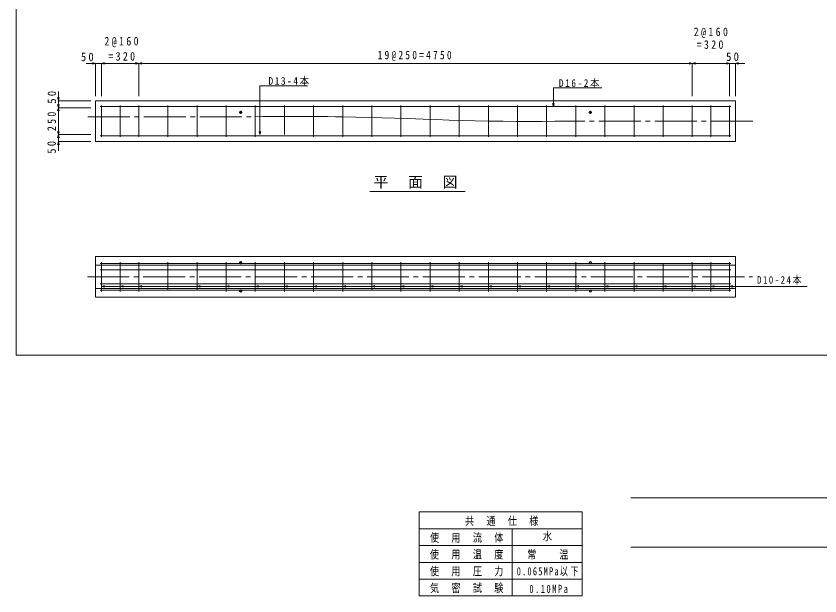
# Model space of a CAD drawing. Units: millimetres, scale not verified, with parts at other scales. Extents: x -2100 to 3769, y -2998 to 1470.
# Drawn here: x -2100 to 487, y -2245 to -379 of the extents above; entities that cross this region are included whole.
import ezdxf
from ezdxf.enums import TextEntityAlignment as Align

# ---------------------------------------------------------------- set-up
doc = ezdxf.new("R2010")
doc.units = ezdxf.units.MM
doc.header["$LTSCALE"] = 15
doc.linetypes.add('CHAIN1', pattern=[8, 5, -1, 1, -1])
doc.linetypes.add('CHAIN2', pattern=[12, 9, -1, 1, -1])
for name, color, linetype, lineweight in [('0-0_図面枠', 7, 'Continuous', 9), ('0-1_ブロック', 3, 'Continuous', 9), ('0-B', 5, 'Continuous', 9), ('1-0', 7, 'Continuous', 9), ('1-1_製品図', 4, 'Continuous', 9), ('1-2_パイプ', 7, 'Continuous', 9), ('1-3_鉄筋', 2, 'Continuous', 9), ('1-6_鉄筋', 4, 'Continuous', 9)]:
    doc.layers.add(name, color=color, linetype=linetype, lineweight=lineweight)
doc.styles.add('ＭＳ ゴシック', font='')
doc.styles.get('ＭＳ ゴシック').set_extended_font_data('MS Gothic')

msp = doc.modelspace()

# ---------------------------------------------------------------- linework, layer by layer
at = {"layer": '0-0_図面枠', "color": 5}
for p, q in [((-122.14, -1929), (895.62, -1929)), ((-122.14, -2087.94), (895.62, -2087.94))]:
    msp.add_line(p, q, dxfattribs=at)
at = {"layer": '0-1_ブロック', "color": 5}
msp.add_line((-2100, 1470), (-2100, -1470), dxfattribs=at)
msp.add_lwpolyline([(-2100, -1470), (2100, -1470), (2100, 1470)], dxfattribs=at)
at = {"layer": '0-B'}
for p, q in [((-802.85, -2244.7), (-802.85, -1974.71)), ((-802.85, -1974.71), (-277.89, -1974.71)), ((-277.89, -1974.71), (-277.89, -2244.7)), ((-802.85, -2028.71), (-277.89, -2028.71)), ((-503.27, -2028.71), (-503.27, -2244.7)), ((-802.85, -2082.71), (-277.89, -2082.71)), ((-802.85, -2136.7), (-277.89, -2136.7)), ((-802.85, -2190.7), (-277.89, -2190.7)), ((-277.89, -2244.7), (-802.85, -2244.7))]:
    msp.add_line(p, q, dxfattribs=at)
at = {"layer": '1-0'}
for p, q in [((-1315.07, -603.49), (-1162.09, -603.49)), ((-370.88, -610.6), (-214.9, -610.6)), ((-370.88, -610.6), (-370.88, -671.04)), ((-370.88, -671.04), (-373.6, -660.9)), ((-370.88, -671.04), (-368.17, -660.9)), ((-1315.07, -760.44), (-1312.36, -750.3)), ((-1825.2, -1249.17), (-1815.06, -1246.45)), ((-1825.2, -1249.17), (-1815.06, -1251.89)), ((-1825.2, -1249.17), (445.89, -1249.17)), ((-1765.2, -1249.17), (-1755.06, -1246.45)), ((-1765.2, -1249.17), (-1755.06, -1251.89)), ((-1705.2, -1249.17), (-1695.06, -1246.45)), ((-1705.2, -1249.17), (-1695.06, -1251.89)), ((-1517.7, -1249.17), (-1507.56, -1246.45)), ((-1517.7, -1249.17), (-1507.56, -1251.89)), ((-1423.95, -1249.17), (-1413.81, -1246.45)), ((-1423.95, -1249.17), (-1413.81, -1251.89)), ((-1330.2, -1249.17), (-1320.06, -1246.45)), ((-1330.2, -1249.17), (-1320.06, -1251.89)), ((-1236.45, -1249.17), (-1226.31, -1246.45)), ((-1236.45, -1249.17), (-1226.31, -1251.89)), ((-1142.7, -1249.17), (-1132.56, -1246.45)), ((-1142.7, -1249.17), (-1132.56, -1251.89)), ((-1048.95, -1249.17), (-1038.81, -1246.45)), ((-1048.95, -1249.17), (-1038.81, -1251.89)), ((-955.2, -1249.17), (-945.06, -1246.45)), ((-955.2, -1249.17), (-945.06, -1251.89)), ((-861.45, -1249.17), (-851.31, -1246.45)), ((-861.45, -1249.17), (-851.31, -1251.89)), ((-767.7, -1249.17), (-757.56, -1246.45)), ((-767.7, -1249.17), (-757.56, -1251.89)), ((-673.95, -1249.17), (-663.81, -1246.45)), ((-673.95, -1249.17), (-663.81, -1251.89)), ((-580.2, -1249.17), (-570.06, -1246.45)), ((-580.2, -1249.17), (-570.06, -1251.89)), ((-486.45, -1249.17), (-476.31, -1246.45)), ((-486.45, -1249.17), (-476.31, -1251.89)), ((-392.7, -1249.17), (-382.56, -1246.45)), ((-392.7, -1249.17), (-382.56, -1251.89)), ((-298.95, -1249.17), (-288.81, -1246.45)), ((-298.95, -1249.17), (-288.81, -1251.89)), ((-205.2, -1249.17), (-195.06, -1246.45)), ((-205.2, -1249.17), (-195.06, -1251.89)), ((-111.45, -1249.17), (-101.31, -1246.45)), ((-111.45, -1249.17), (-101.31, -1251.89)), ((-17.7, -1249.17), (-7.56, -1246.45)), ((-17.7, -1249.17), (-7.56, -1251.89)), ((76.05, -1249.17), (86.19, -1246.45)), ((76.05, -1249.17), (86.19, -1251.89)), ((136.05, -1249.17), (146.19, -1246.45)), ((136.05, -1249.17), (146.19, -1251.89)), ((196.05, -1249.17), (206.19, -1246.45)), ((196.05, -1249.17), (206.19, -1251.89))]:
    msp.add_line(p, q, dxfattribs=at)
at = {"layer": '1-0', "linetype": 'CHAIN2'}
msp.add_line((-1870.63, -1218.23), (269.72, -1218.23), dxfattribs=at)
at = {"layer": '1-0'}
msp.add_lwpolyline([(-1315.07, -603.49), (-1315.07, -760.44), (-1317.79, -750.3)], dxfattribs=at)
for centre, radius in [((-252.07, -1172.7), 3.75), ((-252.07, -1172.7), 3), ((-252.07, -1263.77), 3.75), ((-252.07, -1263.77), 3)]:
    msp.add_circle(centre, radius, dxfattribs=at)
at = {"layer": '1-1_製品図', "color": 3}
for p, q in [((-1843.95, -651.69), (214.8, -651.69)), ((-1843.95, -651.69), (-1843.95, -782.94)), ((-961.77, -944.06), (-654.49, -944.06)), ((-1843.95, -1152.61), (214.8, -1152.61)), ((-1843.95, -1152.61), (-1843.95, -1283.86)), ((-1843.95, -1180.73), (214.8, -1180.73)), ((-1843.95, -1255.73), (214.8, -1255.73))]:
    msp.add_line(p, q, dxfattribs=at)
at = {"layer": '1-1_製品図', "linetype": 'CHAIN1'}
for p, q in [((-1372.2, -689.19), (-1381.95, -689.19)), ((-1377.07, -694.06), (-1377.07, -684.31)), ((-247.2, -689.19), (-256.95, -689.19)), ((-252.07, -694.06), (-252.07, -684.31)), ((-1372.2, -1172.7), (-1381.95, -1172.7)), ((-1377.07, -1177.57), (-1377.07, -1167.82)), ((-1372.2, -1263.77), (-1381.95, -1263.77)), ((-1377.07, -1258.89), (-1377.07, -1268.64))]:
    msp.add_line(p, q, dxfattribs=at)
at = {"layer": '1-1_製品図', "color": 3}
for points in [[(-1843.95, -782.94), (214.8, -782.94), (214.8, -651.69)], [(-1843.95, -1283.86), (214.8, -1283.86), (214.8, -1152.61)]]:
    msp.add_lwpolyline(points, dxfattribs=at)
at = {"layer": '1-1_製品図', "color": 7}
for centre, radius in [((-1377.07, -689.19), 3.75), ((-1377.07, -689.19), 3), ((-252.07, -689.19), 3.75), ((-252.07, -689.19), 3), ((-1377.07, -1172.7), 3.75), ((-1377.07, -1172.7), 3), ((-1377.07, -1263.77), 3.75), ((-1377.07, -1263.77), 3)]:
    msp.add_circle(centre, radius, dxfattribs=at)
at = {"layer": '1-2_パイプ', "linetype": 'CHAIN2'}
for p, q in [((-1868.82, -702.88), (-1329.26, -702.88)), ((270.54, -717.31), (-299.89, -717.31))]:
    msp.add_line(p, q, dxfattribs=at)
msp.add_lwpolyline([(-299.89, -717.31), (-324.07, -717.49), (-365.78, -717.75), (-407.48, -717.95), (-449.18, -718.02), (-490.88, -717.92), (-532.58, -717.61), (-556.76, -717.31), (-581.04, -716.92), (-622.9, -716.04), (-664.75, -714.94), (-706.6, -713.68), (-748.45, -712.3), (-790.3, -710.85), (-814.57, -710), (-838.84, -709.15), (-880.69, -707.73), (-922.54, -706.38), (-964.4, -705.16), (-1006.25, -704.1), (-1048.11, -703.25), (-1072.39, -702.88), (-1096.57, -702.59), (-1138.26, -702.29), (-1179.96, -702.2), (-1221.66, -702.27), (-1263.37, -702.46), (-1305.07, -702.71), (-1329.26, -702.88)], dxfattribs=at)
at = {"layer": '1-3_鉄筋'}
for p, q in [((-1828.95, -670.44), (199.8, -670.44)), ((-1825.2, -767.94), (-1825.2, -666.69)), ((-1765.2, -666.69), (-1765.2, -767.94)), ((-1705.2, -666.69), (-1705.2, -767.94)), ((-1611.45, -666.69), (-1611.45, -767.94)), ((-1517.7, -666.69), (-1517.7, -767.94)), ((-1423.95, -666.69), (-1423.95, -767.94)), ((-1330.2, -666.69), (-1330.2, -767.94)), ((-1236.45, -666.69), (-1236.45, -760.44)), ((-1142.7, -666.69), (-1142.7, -767.94)), ((-1048.95, -666.69), (-1048.95, -767.94)), ((-955.2, -666.69), (-955.2, -767.94)), ((-861.45, -666.69), (-861.45, -767.94)), ((-767.7, -666.69), (-767.7, -767.94)), ((-673.95, -666.69), (-673.95, -767.94)), ((-580.2, -666.69), (-580.2, -767.94)), ((-486.45, -666.69), (-486.45, -767.94)), ((-392.7, -666.69), (-392.7, -767.94)), ((-298.95, -666.69), (-298.95, -767.94)), ((-205.2, -666.69), (-205.2, -767.94)), ((-111.45, -666.69), (-111.45, -767.94)), ((-17.7, -666.69), (-17.7, -767.94)), ((76.05, -666.69), (76.05, -767.94)), ((136.05, -666.69), (136.05, -767.94)), ((196.05, -767.94), (196.05, -666.69)), ((-1828.95, -764.19), (199.8, -764.19)), ((-1828.95, -1175.11), (199.8, -1175.11)), ((-1825.2, -1265.11), (-1825.2, -1171.36)), ((-1765.2, -1171.36), (-1765.2, -1265.11)), ((-1705.2, -1171.36), (-1705.2, -1265.11)), ((-1611.45, -1171.36), (-1611.45, -1259.48)), ((-1517.7, -1171.36), (-1517.7, -1259.48)), ((-1423.95, -1171.36), (-1423.95, -1265.11)), ((-1330.2, -1171.36), (-1330.2, -1265.11)), ((-1236.45, -1171.36), (-1236.45, -1265.11)), ((-1142.7, -1171.36), (-1142.7, -1265.11)), ((-1048.95, -1171.36), (-1048.95, -1265.11)), ((-955.2, -1171.36), (-955.2, -1259.48)), ((-861.45, -1171.36), (-861.45, -1265.11)), ((-767.7, -1171.36), (-767.7, -1265.11)), ((-673.95, -1171.36), (-673.95, -1265.11)), ((-580.2, -1171.36), (-580.2, -1265.11)), ((-486.45, -1171.36), (-486.45, -1265.11)), ((-392.7, -1171.36), (-392.7, -1265.11)), ((-298.95, -1171.36), (-298.95, -1265.11)), ((-205.2, -1171.36), (-205.2, -1265.11)), ((-111.45, -1171.36), (-111.45, -1265.11)), ((-17.7, -1175.11), (-17.7, -1265.11)), ((76.05, -1171.36), (76.05, -1265.11)), ((136.05, -1171.36), (136.05, -1265.11)), ((196.05, -1265.11), (196.05, -1171.36)), ((-1828.95, -1195.73), (199.8, -1195.73)), ((-1828.95, -1240.73), (199.8, -1240.73)), ((-1828.95, -1255.73), (199.8, -1255.73)), ((-1828.95, -1261.36), (199.8, -1261.36))]:
    msp.add_line(p, q, dxfattribs=at)
at = {"layer": '1-6_鉄筋'}
for p, q in [((-1843.95, -531.69), (-1873.95, -531.69)), ((-1843.95, -531.69), (-1854.09, -528.97)), ((-1843.95, -531.69), (-1854.09, -534.41)), ((-1843.95, -531.69), (-1825.2, -531.69)), ((-1843.95, -531.69), (-1843.95, -636.69)), ((-1825.2, -531.69), (-1815.06, -528.97)), ((-1825.2, -531.69), (-1815.06, -528.97)), ((-1825.2, -531.69), (-1795.2, -531.69)), ((-1825.2, -531.69), (-1815.06, -534.41)), ((-1825.2, -531.69), (-1825.2, -636.69)), ((-1825.2, -531.69), (-1705.2, -531.69)), ((-1825.2, -531.69), (-1815.06, -534.41)), ((-1705.2, -531.69), (-1715.34, -528.97)), ((-1705.2, -531.69), (-1715.34, -534.41)), ((-1705.2, -531.69), (-1695.06, -528.97)), ((-1705.2, -531.69), (-1705.2, -636.69)), ((-1705.2, -531.69), (76.05, -531.69)), ((-1705.2, -531.69), (-1695.06, -534.41)), ((76.05, -531.69), (65.91, -528.97)), ((76.05, -531.69), (65.91, -534.41)), ((76.05, -531.69), (86.19, -528.97)), ((76.05, -531.69), (76.05, -636.69)), ((76.05, -531.69), (196.05, -531.69)), ((76.05, -531.69), (86.19, -534.41)), ((196.05, -531.69), (166.05, -531.69)), ((196.05, -531.69), (185.91, -528.97)), ((196.05, -531.69), (185.91, -528.97)), ((196.05, -531.69), (185.91, -534.41)), ((196.05, -531.69), (185.91, -534.41)), ((196.05, -531.69), (196.05, -636.69)), ((196.05, -531.69), (214.8, -531.69)), ((214.8, -531.69), (224.94, -528.97)), ((214.8, -531.69), (244.8, -531.69)), ((214.8, -531.69), (224.94, -534.41)), ((214.8, -531.69), (214.8, -636.69)), ((-1963.95, -651.69), (-1966.67, -641.55)), ((-1963.95, -651.69), (-1963.95, -621.69)), ((-1963.95, -651.69), (-1961.23, -641.55)), ((-1963.95, -674.19), (-1963.95, -644.19)), ((-1963.95, -674.19), (-1966.67, -664.05)), ((-1963.95, -674.19), (-1963.95, -651.69)), ((-1963.95, -651.69), (-1858.95, -651.69)), ((-1963.95, -674.19), (-1961.23, -664.05)), ((-1963.95, -674.19), (-1966.67, -684.33)), ((-1963.95, -760.44), (-1963.95, -674.19)), ((-1963.95, -674.19), (-1858.95, -674.19)), ((-1963.95, -674.19), (-1963.95, -704.19)), ((-1963.95, -674.19), (-1961.23, -684.33)), ((-1963.95, -760.44), (-1963.95, -730.44)), ((-1963.95, -760.44), (-1966.67, -750.3)), ((-1963.95, -760.44), (-1966.67, -770.58)), ((-1963.95, -760.44), (-1961.23, -750.3)), ((-1963.95, -782.94), (-1963.95, -760.44)), ((-1963.95, -760.44), (-1858.95, -760.44)), ((-1963.95, -760.44), (-1963.95, -790.44)), ((-1963.95, -760.44), (-1961.23, -770.58)), ((-1963.95, -782.94), (-1966.67, -793.08)), ((-1963.95, -782.94), (-1963.95, -812.94)), ((-1963.95, -782.94), (-1961.23, -793.08)), ((-1963.95, -782.94), (-1858.95, -782.94))]:
    msp.add_line(p, q, dxfattribs=at)

# ---------------------------------------------------------------- texts
at = {"layer": '0-B', "color": 7, "style": 'ＭＳ ゴシック', "width": 0.8}
msp.add_text('水', height=26.3, dxfattribs=at).set_placement((-404.93, -2073.65), align=Align.BOTTOM_LEFT)
at = {"layer": '0-B', "color": 7, "char_height": 26.3, "attachment_point": 7, "style": 'ＭＳ ゴシック'}
for s, insert in [('\\T1.17;\\W0.8;共\u3000通\u3000仕\u3000様', (-655.46, -2019.65)), ('\\T1.17;\\W0.8;使\u3000用\u3000流\u3000体', (-768.15, -2073.65)), ('\\T1.17;\\W0.8;使\u3000用\u3000温\u3000度', (-768.15, -2127.64)), ('\\T1.17;\\W0.8;常\u3000\u3000温', (-455.3, -2127.64)), ('\\T1.17;\\W0.8;使\u3000用\u3000圧\u3000力', (-768.15, -2181.64)), ('\\T1.32;\\W0.7;0.065MPa以下', (-488.88, -2181.64)), ('\\T1.17;\\W0.8;気\u3000密\u3000試\u3000験', (-768.15, -2235.64)), ('\\T1.4;\\W0.7;0.10MPa', (-448.12, -2235.64))]:
    msp.add_mtext(s, dxfattribs=dict(at, insert=insert))
at = {"layer": '1-0', "attachment_point": 7, "style": 'ＭＳ ゴシック'}
for s, insert, char_height in [('\\T1.33;\\W0.9;D13-4本', (-1287.61, -602.85), 24.51), ('\\T1.33;\\W0.9;D16-2本', (-353.18, -609.8), 24.51), ('\\T1.17;平\u3000面\u3000図', (-949.53, -934.2), 34.84), ('\\T1.34;\\W0.85;D10-24本', (284.35, -1242.97), 24.51)]:
    msp.add_mtext(s, dxfattribs=dict(at, insert=insert, char_height=char_height))
at = {"layer": '1-6_鉄筋', "char_height": 27.49, "attachment_point": 7, "style": 'ＭＳ ゴシック'}
for s, insert in [('\\T1.48;\\W0.85;2@160', (80.66, -449.62)), ('\\T1.48;\\W0.85;2@160', (-1815.83, -479.64)), ('\\T1.47;\\W0.85;=320', (90.11, -485.02)), ('\\T1.49;\\W0.8;19@250=4750', (-936.45, -524.19)), ('\\T1.44;\\W0.9;50', (-1891.33, -524.6)), ('\\T1.47;\\W0.85;=320', (-1803.1, -522.9)), ('\\T1.44;\\W0.9;50', (184.8, -524.19))]:
    msp.add_mtext(s, dxfattribs=dict(at, insert=insert))
at = {"layer": '1-6_鉄筋', "char_height": 27.49, "attachment_point": 7, "rotation": 90, "style": 'ＭＳ ゴシック'}
for s, insert in [('\\T1.44;\\W0.9;50', (-1970.82, -661.06)), ('\\T1.46;\\W0.85;250', (-1971.45, -749.19)), ('\\T1.44;\\W0.9;50', (-1971.65, -822.05))]:
    msp.add_mtext(s, dxfattribs=dict(at, insert=insert))

doc.saveas('drawing.dxf')
